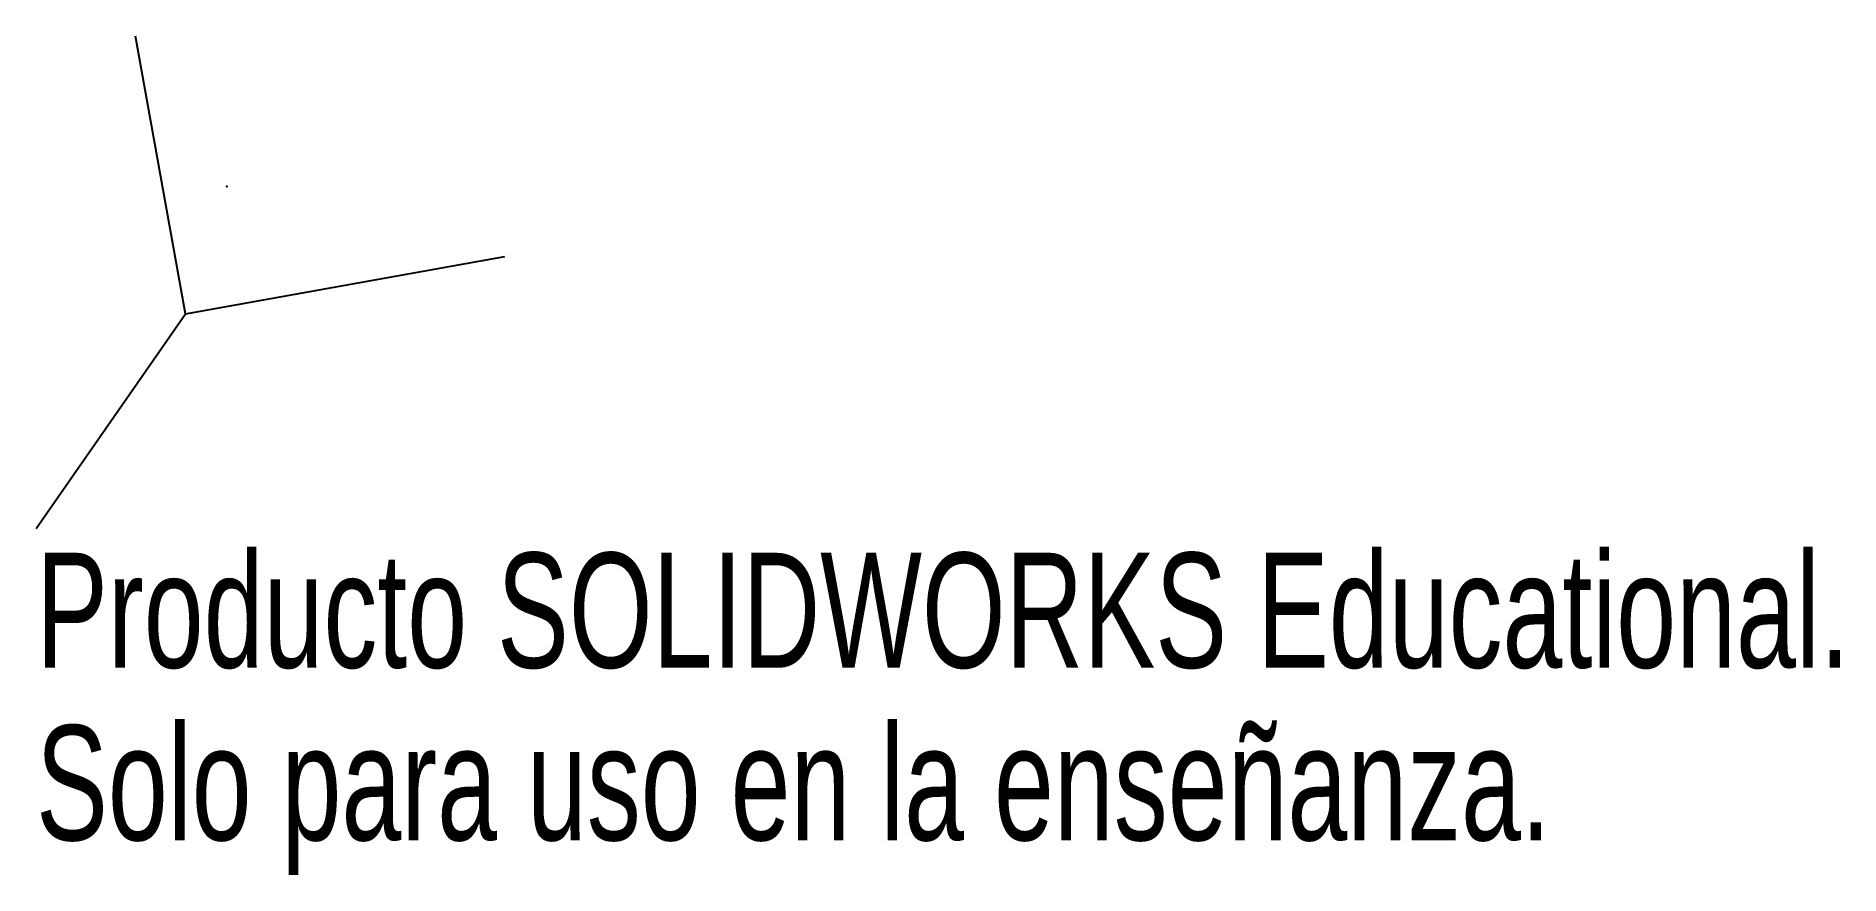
# Model space of a CAD drawing. Header units: millimetres. Extents: x -8 to 67.8, y -28.9 to 6.3.
import ezdxf

# ---------------------------------------------------------------- set-up
doc = ezdxf.new("R2010")
doc.units = ezdxf.units.MM
doc.header["$PDSIZE"] = -1
doc.styles.add('SLDTEXTSTYLE0', font='TXT', dxfattribs={"width": 0.7})

msp = doc.modelspace()

# ---------------------------------------------------------------- linework, layer by layer
at = {"color": 7, "linetype": 'Continuous'}
for p, q in [((-1.735, -5.352), (-3.831, 6.326)), ((-1.735, -5.352), (11.688, -2.943)), ((-8.01, -14.373), (-1.735, -5.352))]:
    msp.add_line(p, q, dxfattribs=at)
msp.add_point((0, 0), dxfattribs=at)

# ---------------------------------------------------------------- texts
at = {"color": 7, "linetype": 'Continuous', "char_height": 4.83362, "attachment_point": 1, "style": 'SLDTEXTSTYLE0'}
for s, insert in [('Producto SOLIDWORKS Educational.', (-8.01, -15.392)), ('Solo para uso en la enseñanza.', (-8.01, -22.643))]:
    msp.add_mtext(s, dxfattribs=dict(at, insert=insert))

doc.saveas('drawing.dxf')
